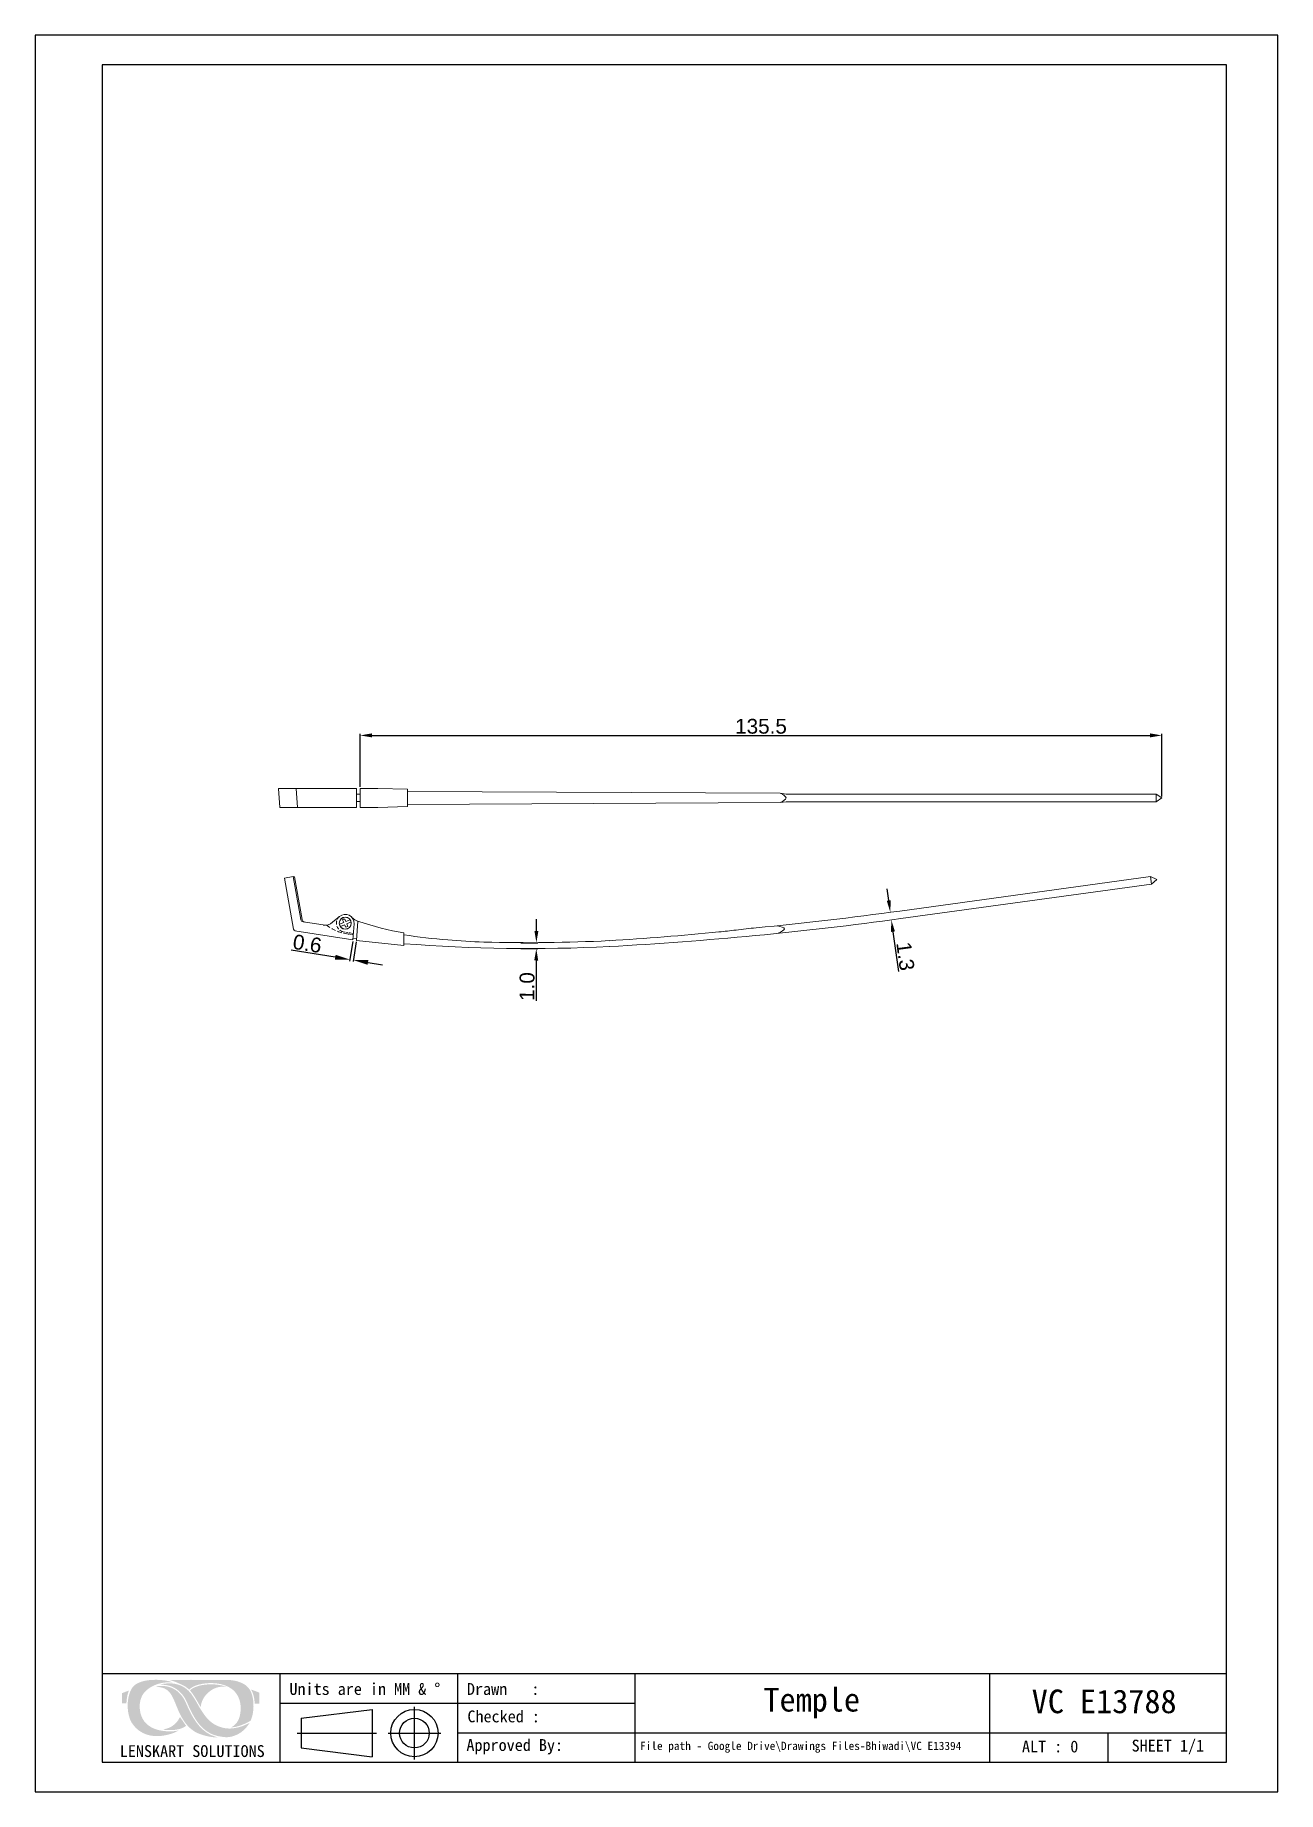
# Model space of a CAD drawing. Header units: millimetres. Extents: x 3169 to 3379, y 1328 to 1625.
import ezdxf

# ---------------------------------------------------------------- set-up
doc = ezdxf.new("R2010")
doc.units = ezdxf.units.MM
doc.linetypes.add('HIDDEN', pattern=[9.525, 6.35, -3.175])
doc.layers.add('Dimension', color=3, linetype='Continuous')
doc.layers.add('图框-线条', color=7, linetype='Continuous')
doc.layers.add('绘图层', color=7, linetype='Continuous', lineweight=15)
doc.styles.get("Standard").update_dxf_attribs({"font": 'arial.ttf'})
doc.styles.add('宋体', font='SimSun.ttf')
doc.dimstyles.new('Standard$0', dxfattribs={"dimtxt": 2.3, "dimasz": 2, "dimexe": 1, "dimexo": 1, "dimgap": 1, "dimtad": 1, "dimdec": 1, "dimzin": 0, "dimdsep": 46, "dimtxsty": 'Standard', "dimcen": 0, "dimclrd": 4, "dimclre": 4, "dimclrt": 4, "dimadec": 1, "dimazin": 0, "dimtfac": 1, "dimtdec": 1, "dimtofl": 0, "dimtmove": 0, "dimatfit": 0, "dimfxl": 1, "dimtfillclr": 256, "dimtolj": 1, "dimtzin": 0, "dimlwd": -1, "dimlwe": -1, "dimarcsym": 1})

# ---------------------------------------------------------------- blocks, each defined once
blk = doc.blocks.new('*D12')
at = {"layer": 'Defpoints', "color": 0, "transparency": 16777216}
for p in [(3222.41, 1471.76), (3223, 1471.67), (3221.88, 1468.44)]:
    blk.add_point(p, dxfattribs=at)
at = {"layer": 'Dimension', "color": 3, "transparency": 16777216}
for p, q in [((3222.37, 1471.52), (3221.84, 1468.2)), ((3222.96, 1471.42), (3222.44, 1468.1)), ((3219.41, 1468.84), (3211.96, 1470.02)), ((3224.95, 1467.96), (3227.42, 1467.57))]:
    blk.add_line(p, q, dxfattribs=at)
for points in [[(3219.48, 1469.25), (3219.35, 1468.42), (3221.88, 1468.44)], [(3225.01, 1468.37), (3224.88, 1467.55), (3222.48, 1468.35)]]:
    blk.add_solid(points, dxfattribs=at)
at = {"layer": 'Dimension', "transparency": 16777216, "insert": (3214.69, 1471.13), "char_height": 2.5, "attachment_point": 5, "rotation": 351}
blk.add_mtext('\\A1;0.6', dxfattribs=at)
blk = doc.blocks.new('*D13')
at = {"layer": 'Defpoints', "color": 0, "transparency": 16777216}
for p in [(3359.11, 1506.34), (3223.61, 1497.38), (3359.11, 1495.78)]:
    blk.add_point(p, dxfattribs=at)
at = {"layer": 'Dimension', "color": 3, "transparency": 16777216}
for p, q in [((3223.61, 1497.63), (3223.61, 1506.59)), ((3225.61, 1506.34), (3357.11, 1506.34)), ((3359.11, 1496.03), (3359.11, 1506.59))]:
    blk.add_line(p, q, dxfattribs=at)
for points in [[(3225.61, 1506.68), (3225.61, 1506.01), (3223.61, 1506.34)], [(3357.11, 1506.68), (3357.11, 1506.01), (3359.11, 1506.34)]]:
    blk.add_solid(points, dxfattribs=at)
at = {"layer": 'Dimension', "transparency": 16777216, "insert": (3291.36, 1507.87), "char_height": 2.5, "attachment_point": 5}
blk.add_mtext('\\A1;135.5', dxfattribs=at)
blk = doc.blocks.new('*D17')
at = {"layer": 'Defpoints', "color": 0, "transparency": 16777216}
for p in [(3313.21, 1476.43), (3313.39, 1475.14), (3313.39, 1475.14)]:
    blk.add_point(p, dxfattribs=at)
at = {"layer": 'Dimension', "color": 3, "transparency": 16777216}
for p, q in [((3312.95, 1478.41), (3312.68, 1480.4)), ((3313.66, 1473.16), (3314.57, 1466.41))]:
    blk.add_line(p, q, dxfattribs=at)
for points in [[(3313.28, 1478.46), (3312.62, 1478.37), (3313.21, 1476.43)], [(3313.99, 1473.21), (3313.32, 1473.12), (3313.39, 1475.14)]]:
    blk.add_solid(points, dxfattribs=at)
at = {"layer": 'Dimension', "transparency": 16777216, "insert": (3315.76, 1469), "char_height": 2.5, "attachment_point": 5, "rotation": 277.6743}
blk.add_mtext('\\A1;1.3', dxfattribs=at)
blk = doc.blocks.new('*D18')
at = {"layer": 'Defpoints', "color": 0, "transparency": 16777216}
for p in [(3250.51, 1471.3), (3250.51, 1470.3), (3253.39, 1470.29)]:
    blk.add_point(p, dxfattribs=at)
at = {"layer": 'Dimension', "color": 3, "transparency": 16777216}
for p, q in [((3253.41, 1473.29), (3253.42, 1475.29)), ((3250.76, 1471.3), (3253.65, 1471.28)), ((3250.76, 1470.3), (3253.64, 1470.28)), ((3253.38, 1468.29), (3253.34, 1461.48))]:
    blk.add_line(p, q, dxfattribs=at)
for points in [[(3253.07, 1473.29), (3253.74, 1473.28), (3253.4, 1471.29)], [(3253.04, 1468.29), (3253.71, 1468.28), (3253.39, 1470.29)]]:
    blk.add_solid(points, dxfattribs=at)
at = {"layer": 'Dimension', "transparency": 16777216, "insert": (3251.83, 1463.89), "char_height": 2.5, "attachment_point": 5, "rotation": 89.6605}
blk.add_mtext('\\A1;1.0', dxfattribs=at)

msp = doc.modelspace()

# ---------------------------------------------------------------- hatches: boundary and pattern name
at = {"layer": '图框-线条', "lineweight": 0, "ltscale": 0.1}
h = msp.add_hatch(color=252, dxfattribs=at)
edge = h.paths.add_edge_path()
edge.add_spline(control_points=[(3183.4, 1344.43), (3183.4, 1344.43), (3183.4, 1342.71), (3183.4, 1342.71), (3183.4, 1342.71), (3183.4, 1342.71), (3184.11, 1342.71), (3184.11, 1342.71), (3184.11, 1342.71), (3184.17, 1343.11), (3184.17, 1343.46), (3184.25, 1343.86), (3184.25, 1343.86), (3184.32, 1344.21), (3184.43, 1344.56), (3184.55, 1344.87), (3184.55, 1344.87), (3184.55, 1344.87), (3183.4, 1344.43), (3183.4, 1344.43)], knot_values=[0, 0, 0, 0, 0.166667, 0.166667, 0.166667, 0.166667, 0.333333, 0.333333, 0.333333, 0.333333, 0.5, 0.5, 0.5, 0.5, 0.666667, 0.666667, 0.666667, 0.666667, 1, 1, 1, 1], degree=3, periodic=0)
edge = h.paths.add_edge_path()
edge.add_spline(control_points=[(3205.81, 1342.64), (3205.81, 1342.64), (3206.61, 1342.63), (3206.61, 1342.63), (3206.61, 1342.63), (3206.61, 1342.63), (3206.61, 1344.49), (3206.61, 1344.49), (3206.61, 1344.49), (3206.61, 1344.49), (3205.2, 1345.05), (3205.2, 1345.05), (3205.2, 1345.05), (3205.35, 1344.69), (3205.51, 1344.43), (3205.62, 1343.98), (3205.62, 1343.98), (3205.73, 1343.53), (3205.77, 1343.13), (3205.81, 1342.64)], knot_values=[0, 0, 0, 0, 0.166667, 0.166667, 0.166667, 0.166667, 0.333333, 0.333333, 0.333333, 0.333333, 0.5, 0.5, 0.5, 0.5, 0.666667, 0.666667, 0.666667, 0.666667, 1, 1, 1, 1], degree=3, periodic=0)
edge = h.paths.add_edge_path(flags=17)
edge.add_spline(control_points=[(3190.32, 1338.3), (3190.45, 1338.19), (3191.28, 1338.17), (3191.42, 1338.17), (3191.42, 1338.17), (3192.3, 1338.14), (3193.62, 1338.36), (3194.2, 1338.91), (3194.2, 1338.91), (3194.14, 1338.99), (3194.11, 1339.03), (3194.06, 1339.09), (3194.06, 1339.09), (3194.06, 1339.09), (3193.19, 1340.38), (3193.19, 1340.38), (3193.19, 1340.38), (3192.98, 1340.12), (3192.88, 1339.63), (3192.08, 1339.01), (3192.08, 1339.01), (3191.61, 1338.65), (3191.05, 1338.4), (3190.32, 1338.3)], knot_values=[0, 0, 0, 0, 0.142857, 0.142857, 0.142857, 0.142857, 0.285714, 0.285714, 0.285714, 0.285714, 0.428571, 0.428571, 0.428571, 0.428571, 0.571429, 0.571429, 0.571429, 0.571429, 0.714286, 0.714286, 0.714286, 0.714286, 1, 1, 1, 1], degree=3, periodic=0)
edge = h.paths.add_edge_path(flags=17)
edge.add_spline(control_points=[(3194.87, 1344.87), (3194.92, 1344.79), (3194.93, 1344.8), (3194.99, 1344.73), (3194.99, 1344.73), (3195.64, 1343.99), (3196.57, 1342.19), (3196.69, 1342.07), (3196.69, 1342.07), (3196.75, 1343.57), (3198.01, 1344.88), (3199.24, 1345.31), (3199.24, 1345.31), (3199.89, 1345.54), (3200.24, 1345.54), (3200.96, 1345.48), (3200.96, 1345.48), (3200.72, 1345.67), (3199.72, 1345.83), (3199.46, 1345.86), (3199.46, 1345.86), (3198.25, 1346), (3196.49, 1345.89), (3195.41, 1345.28), (3195.41, 1345.28), (3195.25, 1345.19), (3194.93, 1344.99), (3194.87, 1344.87)], knot_values=[0, 0, 0, 0, 0.125, 0.125, 0.125, 0.125, 0.25, 0.25, 0.25, 0.25, 0.375, 0.375, 0.375, 0.375, 0.5, 0.5, 0.5, 0.5, 0.625, 0.625, 0.625, 0.625, 0.75, 0.75, 0.75, 0.75, 1, 1, 1, 1], degree=3, periodic=0)
edge = h.paths.add_edge_path()
edge.add_spline(control_points=[(3194.29, 1342.52), (3193.88, 1343.44), (3193.76, 1343.69), (3193.12, 1344.38), (3193.12, 1344.38), (3192.24, 1345.32), (3190.9, 1345.79), (3189.57, 1345.61), (3189.57, 1345.61), (3189.48, 1345.6), (3189.41, 1345.59), (3189.32, 1345.57), (3189.32, 1345.57), (3189.32, 1345.57), (3189.09, 1345.5), (3189.09, 1345.5), (3189.09, 1345.5), (3189.86, 1345.46), (3190.46, 1345.35), (3190.96, 1344.97), (3190.96, 1344.97), (3191.47, 1344.59), (3191.66, 1344.28), (3191.99, 1343.62), (3191.99, 1343.62), (3192.52, 1342.54), (3192.88, 1341.33), (3193.47, 1340.32), (3193.47, 1340.32), (3194.1, 1339.26), (3194.71, 1338.48), (3195.77, 1337.86), (3195.77, 1337.86), (3196.63, 1337.36), (3198.42, 1336.89), (3199.61, 1336.94), (3199.61, 1336.94), (3199.47, 1337), (3199.29, 1337.03), (3199.13, 1337.07), (3199.13, 1337.07), (3196.92, 1337.75), (3195.64, 1339.63), (3194.67, 1341.68), (3194.67, 1341.68), (3194.54, 1341.96), (3194.42, 1342.23), (3194.29, 1342.52)], knot_values=[0, 0, 0, 0, 0.076923, 0.076923, 0.076923, 0.076923, 0.153846, 0.153846, 0.153846, 0.153846, 0.230769, 0.230769, 0.230769, 0.230769, 0.307692, 0.307692, 0.307692, 0.307692, 0.384615, 0.384615, 0.384615, 0.384615, 0.461538, 0.461538, 0.461538, 0.461538, 0.538462, 0.538462, 0.538462, 0.538462, 0.615385, 0.615385, 0.615385, 0.615385, 0.692308, 0.692308, 0.692308, 0.692308, 0.769231, 0.769231, 0.769231, 0.769231, 0.846154, 0.846154, 0.846154, 0.846154, 1, 1, 1, 1], degree=3, periodic=0)
edge = h.paths.add_edge_path()
edge.add_spline(control_points=[(3204.92, 1339.37), (3204.88, 1339.37), (3204.06, 1338.98), (3203.89, 1338.91), (3203.89, 1338.91), (3203.54, 1338.78), (3203.12, 1338.65), (3202.73, 1338.57), (3202.73, 1338.57), (3201.76, 1338.38), (3201.04, 1338.39), (3200.11, 1338.66), (3200.11, 1338.66), (3198.53, 1339.12), (3197.6, 1340.23), (3196.86, 1341.39), (3196.86, 1341.39), (3195.53, 1343.45), (3195, 1345.43), (3192.45, 1345.98), (3192.45, 1345.98), (3192.02, 1346.07), (3191.51, 1346.11), (3191.06, 1346.07), (3191.06, 1346.07), (3190.75, 1346.05), (3190.03, 1345.98), (3189.81, 1345.85), (3189.81, 1345.85), (3190.93, 1345.87), (3191.81, 1345.65), (3192.61, 1345.08), (3192.61, 1345.08), (3194.26, 1343.9), (3194.31, 1342.65), (3195.18, 1341.11), (3195.18, 1341.11), (3195.59, 1340.37), (3195.89, 1339.8), (3196.46, 1339.13), (3196.46, 1339.13), (3197.65, 1337.74), (3198.91, 1337.12), (3200.86, 1336.98), (3200.86, 1336.98), (3201.79, 1336.91), (3202.74, 1337.32), (3203.35, 1337.71), (3203.35, 1337.71), (3203.78, 1337.98), (3204.12, 1338.32), (3204.44, 1338.69), (3204.44, 1338.69), (3204.6, 1338.88), (3204.78, 1339.16), (3204.92, 1339.37)], knot_values=[0, 0, 0, 0, 0.066667, 0.066667, 0.066667, 0.066667, 0.133333, 0.133333, 0.133333, 0.133333, 0.2, 0.2, 0.2, 0.2, 0.266667, 0.266667, 0.266667, 0.266667, 0.333333, 0.333333, 0.333333, 0.333333, 0.4, 0.4, 0.4, 0.4, 0.466667, 0.466667, 0.466667, 0.466667, 0.533333, 0.533333, 0.533333, 0.533333, 0.6, 0.6, 0.6, 0.6, 0.666667, 0.666667, 0.666667, 0.666667, 0.733333, 0.733333, 0.733333, 0.733333, 0.8, 0.8, 0.8, 0.8, 0.866667, 0.866667, 0.866667, 0.866667, 1, 1, 1, 1], degree=3, periodic=0)
edge = h.paths.add_edge_path()
edge.add_spline(control_points=[(3194.72, 1345.03), (3195.28, 1345.47), (3195.44, 1345.61), (3196.26, 1345.84), (3196.26, 1345.84), (3198.13, 1346.36), (3200.54, 1346.22), (3202.01, 1345.07), (3202.01, 1345.07), (3202.81, 1344.44), (3203.47, 1343.33), (3203.43, 1341.79), (3203.43, 1341.79), (3203.4, 1340.64), (3203.12, 1339.54), (3202.22, 1338.88), (3202.22, 1338.88), (3202.16, 1338.83), (3201.91, 1338.68), (3201.85, 1338.66), (3201.85, 1338.66), (3202.74, 1338.61), (3204.14, 1339.21), (3204.87, 1339.63), (3204.87, 1339.63), (3205.15, 1339.78), (3205.12, 1339.76), (3205.24, 1340.08), (3205.24, 1340.08), (3205.7, 1341.34), (3205.72, 1343.09), (3205.29, 1344.32), (3205.29, 1344.32), (3205.1, 1344.88), (3204.88, 1345.18), (3204.52, 1345.54), (3204.52, 1345.54), (3203.76, 1346.31), (3202.25, 1346.66), (3201.15, 1346.66), (3201.15, 1346.66), (3197.93, 1346.66), (3194.62, 1346.69), (3191.41, 1346.66), (3191.41, 1346.66), (3191.65, 1346.56), (3192.06, 1346.46), (3192.33, 1346.36), (3192.33, 1346.36), (3192.6, 1346.26), (3193.78, 1345.71), (3194.02, 1345.57), (3194.02, 1345.57), (3194.34, 1345.37), (3194.66, 1345.07), (3194.72, 1345.03)], knot_values=[0, 0, 0, 0, 0.066667, 0.066667, 0.066667, 0.066667, 0.133333, 0.133333, 0.133333, 0.133333, 0.2, 0.2, 0.2, 0.2, 0.266667, 0.266667, 0.266667, 0.266667, 0.333333, 0.333333, 0.333333, 0.333333, 0.4, 0.4, 0.4, 0.4, 0.466667, 0.466667, 0.466667, 0.466667, 0.533333, 0.533333, 0.533333, 0.533333, 0.6, 0.6, 0.6, 0.6, 0.666667, 0.666667, 0.666667, 0.666667, 0.733333, 0.733333, 0.733333, 0.733333, 0.8, 0.8, 0.8, 0.8, 0.866667, 0.866667, 0.866667, 0.866667, 1, 1, 1, 1], degree=3, periodic=0)
edge = h.paths.add_edge_path()
edge.add_spline(control_points=[(3192.94, 1338.08), (3192.8, 1338.09), (3192.53, 1338.03), (3192.37, 1338.01), (3192.37, 1338.01), (3189.8, 1337.77), (3186.77, 1338.45), (3186.4, 1341.59), (3186.4, 1341.59), (3186.23, 1343.06), (3186.68, 1344.38), (3187.86, 1345.19), (3187.86, 1345.19), (3189.03, 1346), (3190.21, 1346.31), (3191.94, 1346.26), (3191.94, 1346.26), (3191.94, 1346.26), (3191.24, 1346.46), (3191.24, 1346.46), (3191.24, 1346.46), (3189.71, 1346.79), (3187.43, 1346.8), (3186.08, 1346.13), (3186.08, 1346.13), (3185.31, 1345.75), (3184.89, 1345.18), (3184.6, 1344.23), (3184.6, 1344.23), (3184.1, 1342.61), (3184.25, 1340.11), (3185.46, 1338.83), (3185.46, 1338.83), (3185.62, 1338.67), (3185.69, 1338.55), (3185.88, 1338.4), (3185.88, 1338.4), (3186.07, 1338.25), (3186.1, 1338.2), (3186.34, 1338.03), (3186.34, 1338.03), (3187.92, 1336.91), (3189.97, 1336.98), (3191.78, 1337.58), (3191.78, 1337.58), (3191.99, 1337.65), (3192.19, 1337.73), (3192.38, 1337.82), (3192.38, 1337.82), (3192.5, 1337.87), (3192.87, 1338.06), (3192.94, 1338.08)], knot_values=[0, 0, 0, 0, 0.071429, 0.071429, 0.071429, 0.071429, 0.142857, 0.142857, 0.142857, 0.142857, 0.214286, 0.214286, 0.214286, 0.214286, 0.285714, 0.285714, 0.285714, 0.285714, 0.357143, 0.357143, 0.357143, 0.357143, 0.428571, 0.428571, 0.428571, 0.428571, 0.5, 0.5, 0.5, 0.5, 0.571429, 0.571429, 0.571429, 0.571429, 0.642857, 0.642857, 0.642857, 0.642857, 0.714286, 0.714286, 0.714286, 0.714286, 0.785714, 0.785714, 0.785714, 0.785714, 0.857143, 0.857143, 0.857143, 0.857143, 1, 1, 1, 1], degree=3, periodic=0)

# ---------------------------------------------------------------- linework, layer by layer
for p, q in [((3370.05, 1619.73), (3180.05, 1619.73)), ((3180.05, 1619.73), (3180.05, 1332.73)), ((3370.05, 1332.73), (3370.05, 1619.73)), ((3180.05, 1347.73), (3370.05, 1347.73)), ((3210.05, 1347.73), (3210.05, 1332.73)), ((3240.05, 1347.73), (3240.05, 1332.73)), ((3270.05, 1347.73), (3270.05, 1332.73)), ((3330.05, 1332.73), (3330.05, 1347.73)), ((3210.05, 1342.73), (3270.05, 1342.73)), ((3213.64, 1340.17), (3225.64, 1341.67)), ((3213.64, 1340.17), (3213.64, 1335.17)), ((3225.64, 1341.67), (3225.64, 1333.67)), ((3232.79, 1333.23), (3232.79, 1342.12)), ((3212.98, 1337.67), (3226.37, 1337.67)), ((3228.35, 1337.67), (3237.24, 1337.67)), ((3240.05, 1337.73), (3370.05, 1337.73)), ((3350.05, 1332.73), (3350.05, 1337.73)), ((3213.64, 1335.17), (3225.64, 1333.67)), ((3180.05, 1332.73), (3370.05, 1332.73))]:
    msp.add_line(p, q)
at = {"color": 7, "lineweight": 20}
for p, q in [((3223.01, 1497.38), (3209.85, 1497.38)), ((3209.85, 1497.38), (3210.07, 1494.18)), ((3212.83, 1497.38), (3213.06, 1494.18)), ((3223.01, 1497.38), (3223.01, 1494.18)), ((3223.61, 1497.38), (3223.61, 1494.18)), ((3223.61, 1497.38), (3226.61, 1497.38)), ((3226.61, 1497.38), (3231.61, 1497.23)), ((3231.61, 1497.23), (3231.61, 1494.33)), ((3231.61, 1496.88), (3294.61, 1496.58)), ((3223.01, 1494.18), (3210.07, 1494.18)), ((3223.01, 1496.38), (3223.61, 1496.38)), ((3223.01, 1495.18), (3223.61, 1495.18)), ((3223.61, 1494.18), (3226.61, 1494.18)), ((3226.61, 1494.18), (3231.61, 1494.33)), ((3231.61, 1494.68), (3294.61, 1494.98)), ((3294.61, 1496.58), (3295.61, 1496.43)), ((3295.61, 1495.13), (3294.61, 1494.98)), ((3295.61, 1496.43), (3358.11, 1496.43)), ((3295.61, 1495.13), (3358.11, 1495.13)), ((3358.11, 1496.43), (3358.11, 1495.13)), ((3358.11, 1496.43), (3359.11, 1495.78)), ((3359.11, 1495.78), (3358.11, 1495.13)), ((3212.31, 1482.47), (3210.84, 1482.21)), ((3210.84, 1482.21), (3212.36, 1473.56)), ((3212.54, 1482.44), (3212.31, 1482.47)), ((3212.31, 1482.47), (3213.59, 1475.22)), ((3212.54, 1482.44), (3213.82, 1475.19)), ((3357.19, 1482.48), (3314.8, 1476.65)), ((3357.37, 1481.19), (3357.19, 1482.48)), ((3357.19, 1482.48), (3358.27, 1481.97)), ((3357.37, 1481.19), (3314.98, 1475.36)), ((3358.27, 1481.97), (3357.37, 1481.19)), ((3222.41, 1471.76), (3212.61, 1473.31)), ((3217.35, 1474.29), (3214.01, 1474.81)), ((3218.96, 1474.74), (3220.13, 1475.74)), ((3222.6, 1474.5), (3222.41, 1471.76)), ((3223.23, 1474.94), (3223, 1471.67)), ((3222.43, 1472.03), (3223.02, 1471.97)), ((3223, 1471.67), (3231, 1470.83))]:
    msp.add_line(p, q, dxfattribs=at)
at = {"color": 4, "linetype": 'HIDDEN', "lineweight": 20, "ltscale": 0.051558}
msp.add_line((3222.49, 1472.86), (3220.87, 1473.12), dxfattribs=at)
at = {"color": 4, "linetype": 'HIDDEN', "lineweight": 20, "ltscale": 0.035775}
msp.add_line((3222.47, 1472.63), (3221.35, 1472.8), dxfattribs=at)
at = {"lineweight": 20}
msp.add_line((3231, 1470.83), (3231, 1472.95), dxfattribs=at)
msp.add_lwpolyline([(3168.7, 1327.73), (3378.7, 1327.73), (3378.7, 1624.73), (3168.7, 1624.73)], close=True)
for points in [[(3221.93, 1475.17), (3221.21, 1474.86), (3221.03, 1475.3, 0.145898), (3220.66, 1475.14), (3220.84, 1474.71), (3220.12, 1474.41)], [(3222.08, 1474.8), (3221.37, 1474.5), (3221.55, 1474.06, -0.145898), (3221.18, 1473.91), (3221, 1474.34), (3220.28, 1474.04)]]:
    msp.add_lwpolyline(points, format="xyb", dxfattribs=at)
at = {"color": 7, "lineweight": 20}
for radius in [1.02, 1]:
    msp.add_circle((3221.1, 1474.6), radius, dxfattribs=at)
for radius in [4, 2.5]:
    msp.add_circle((3232.79, 1337.67), radius)
for centre, radius, start, end in [((3221.1, 1474.6), 1.5, 356, 130.579), ((3233.1, 2070.95), 599.89, 275.49267, 277.82748), ((3212.66, 1473.61), 0.3, 190, 261), ((3214.08, 1475.31), 0.5, 190, 261), ((3214.31, 1475.27), 0.5, 190, 261), ((3217.66, 1476.26), 2, 261, 310.579), ((3224.34, 1477.72), 3, 223.9315, 251.3669), ((3239.84, 1523.69), 51.5, 251.3669, 260.119), ((3233.1, 2070.95), 601.19, 273.11075, 277.82748), ((3275.98, 1562.03), 89.29, 275.3082, 277.176), ((3302.51, 1351.2), 123.2, 95.5844, 97.1687), ((3244.6, 1555.39), 83.85, 260.6717, 265.7817), ((3252.1, 1738.33), 268.03, 265.4865, 272.9157), ((3250.11, 1620.28), 148.98, 265.5017, 267.8506), ((3252.1, 1738.33), 267.03, 268.3753, 272.9157), ((3235.68, 1966.85), 496.12, 273.4664, 275.6177)]:
    msp.add_arc(centre, radius, start, end, dxfattribs=at)
at = {"color": 4, "linetype": 'HIDDEN', "lineweight": 20, "ltscale": 0.113091}
msp.add_arc((3222.51, 1480.21), 7.5, 232.3187, 261.0985, dxfattribs=at)
at = {"color": 4, "linetype": 'HIDDEN', "lineweight": 20, "ltscale": 0.094348}
msp.add_arc((3221.1, 1474.6), 1.5, 130.579, 261, dxfattribs=at)
at = {"color": 7, "lineweight": 20}
for points in [[(3294.61, 1494.98), (3295.61, 1495.78), (3294.61, 1496.58)], [(3294.26, 1472.88), (3295.32, 1473.64), (3294.13, 1474.17)]]:
    msp.add_spline(points, degree=3, dxfattribs=at)

# ---------------------------------------------------------------- texts
at = {"layer": '绘图层', "color": 7, "linetype": 'ByBlock', "lineweight": 9, "attachment_point": 5, "style": '宋体'}
for s, insert, char_height, width in [('\\pxql;{\\fNSimSun|b0|i0|c0|p49;Units are in MM & %%D}', (3226.94, 1345.11), 2, 30.5443), ('\\pxql;{\\fNSimSun|b0|i0|c0|p49;Drawn   : }', (3256.94, 1345.11), 2, 30.5443), ('{\\fNSimSun|b0|i0|c0|p49;Temple}', (3299.93, 1342.74), 4, 58.2869), ('{\\fNSimSun|b0|i0|c0|p49;VC E13788}', (3349.35, 1343), 4, 58.2869), ('\\pxql;{\\fNSimSun|b0|i0|c0|p49;Checked : }', (3253.2, 1340.47), 2, 22.9015), ('\\pxql;{\\fNSimSun|b0|i0|c0|p49;Approved By:}', (3253.03, 1335.36), 2, 22.9015), ('{\\fNSimSun|b0|i0|c0|p49;SHEET 1/1}', (3360.11, 1335.31), 2, 17.2791), ('{\\fSimSun|b0|i0|c134|p2;LENSKART SOLUTIONS}', (3195.25, 1334.61), 2, 58.9745), ('\\pxql;{\\fNSimSun|b0|i0|c0|p49;File path - Google Drive\\\\Drawings Files-Bhiwadi\\\\VC E13394}', (3315.87, 1335.28), 1.4, 89.89), ('{\\fNSimSun|b0|i0|c0|p49;ALT : 0}', (3340.22, 1335.39), 2, 17.2791)]:
    msp.add_mtext(s, dxfattribs=dict(at, insert=insert, char_height=char_height, width=width))

# ---------------------------------------------------------------- dimensions: what is measured, and where the dimension line sits
at = {"layer": 'Dimension'}
dim = msp.add_linear_dim(base=(3359.11, 1506.34), p1=(3223.61, 1497.38), p2=(3359.11, 1495.78), dimstyle='Standard$0', override={"dimtxt": 2.5, "dimexe": 0.25, "dimexo": 0.25, "dimgap": 0.25, "dimclrd": 3, "dimclre": 3, "dimclrt": 256, "dimadec": 2, "dimtdec": 2, "dimatfit": 3}, dxfattribs=at)
dim.commit()
dim.dimension.update_dxf_attribs({"geometry": '*D13', "text_midpoint": (3291.36, 1507.87)})
for p1, p2, distance, override, picture, middle in [((3313.21, 1476.43), (3313.39, 1475.14), 0, {"dimtxt": 2.5, "dimexe": 0.25, "dimexo": 0.25, "dimgap": 0.25, "dimclrd": 3, "dimclre": 3, "dimclrt": 256, "dimadec": 2, "dimtdec": 2, "dimatfit": 3}, '*D17', (3315.76, 1469)), ((3250.51, 1471.3), (3250.51, 1470.3), 2.88, {"dimtxt": 2.5, "dimexe": 0.25, "dimexo": 0.25, "dimgap": 0.25, "dimclrd": 3, "dimclre": 3, "dimclrt": 256, "dimadec": 2, "dimtdec": 2, "dimatfit": 3}, '*D18', (3251.83, 1463.89)), ((3223, 1471.67), (3222.41, 1471.76), 3.36, {"dimtxt": 2.5, "dimasz": 2.5, "dimexe": 0.25, "dimexo": 0.25, "dimgap": 0.25, "dimclrd": 3, "dimclre": 3, "dimclrt": 256, "dimadec": 0, "dimtdec": 2, "dimatfit": 3}, '*D12', (3214.69, 1471.13))]:
    dim = msp.add_aligned_dim(p1=p1, p2=p2, distance=distance, dimstyle='Standard$0', override=override, dxfattribs=at)
    dim.commit()
    dim.dimension.update_dxf_attribs({"geometry": picture, "text_midpoint": middle})

doc.saveas('drawing.dxf')
